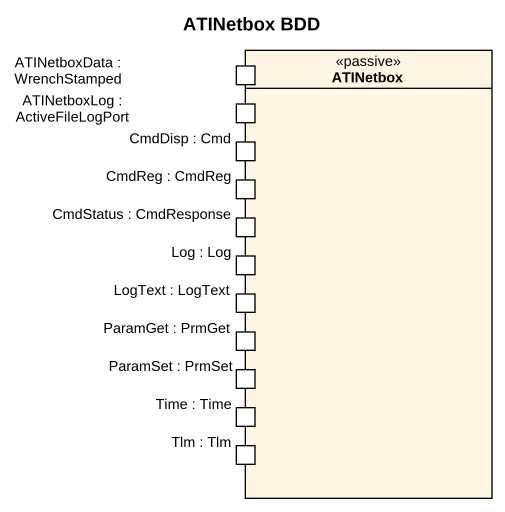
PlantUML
@startuml
title ATINetbox BDD
rectangle ATINetbox <<passive>> {
  port "ATINetboxData : WrenchStamped" as ATINetboxData_WrenchStamped
  port "ATINetboxLog : ActiveFileLogPort" as ATINetboxLog
  port "CmdDisp : Cmd" as CmdDisp_Cmd
  port "CmdReg : CmdReg" as CmdReg_CmdReg
  port "CmdStatus : CmdResponse" as CmdStatus_CmdResponse
  port "Log : Log" as Log_Log
  port "LogText : LogText" as LogText_LogText
  port "ParamGet : PrmGet" as ParamGet_PrmGet
  port "ParamSet : PrmSet" as ParamSet_PrmSet
  port "Time : Time" as Time_Time
  port "Tlm : Tlm" as Tlm_Tlm
}
@enduml
